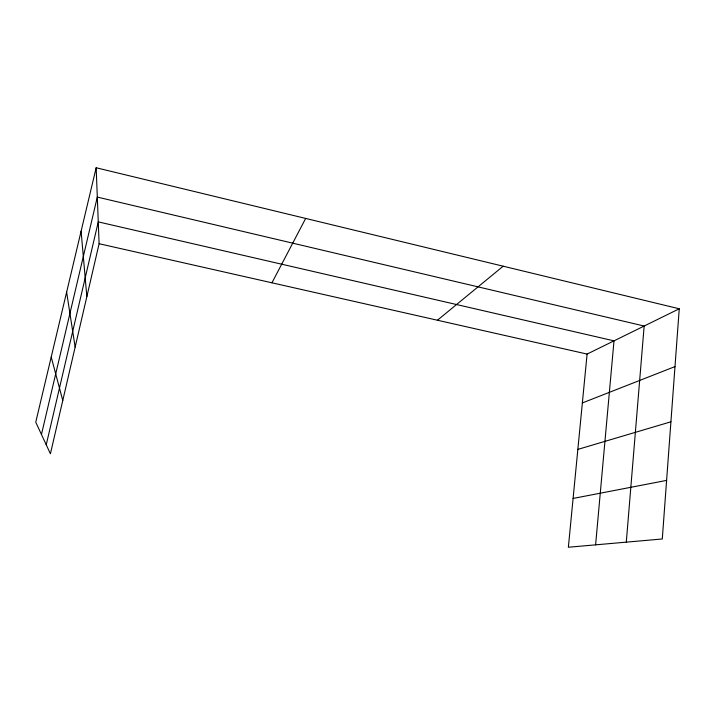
<?xml version="1.0" encoding="UTF-8"?>
<svg xmlns="http://www.w3.org/2000/svg" width="715" height="715" viewBox="0 0 715 715"><rect width="100%" height="100%" fill="white"/><g stroke="black" fill="none" stroke-linecap="round" stroke-linejoin="round"><path stroke-width="1.07" d="M679.25 308.791L662.287 538.976L568.362 547.243L587.095 354.077L679.25 308.791L96.168 167.757L35.75 422.181L50.416 453.784L99.108 243.717L96.168 167.757M626.295 542.149L644.152 326.04L97.303 197.081L41.452 434.479M595.604 544.848L614.006 340.858L98.259 221.882L46.234 444.784M271.95 282.8L305.671 218.433M437.446 320.231L503.181 266.203M582.359 402.938L674.996 366.589M577.854 449.395L670.92 421.805M573.099 498.444L666.603 480.4M99.108 243.717L587.095 354.077M51.221 357.017L62.768 400.48M66.629 292.131L75.147 347.07M81.099 231.231L86.846 296.618"/></g></svg>
